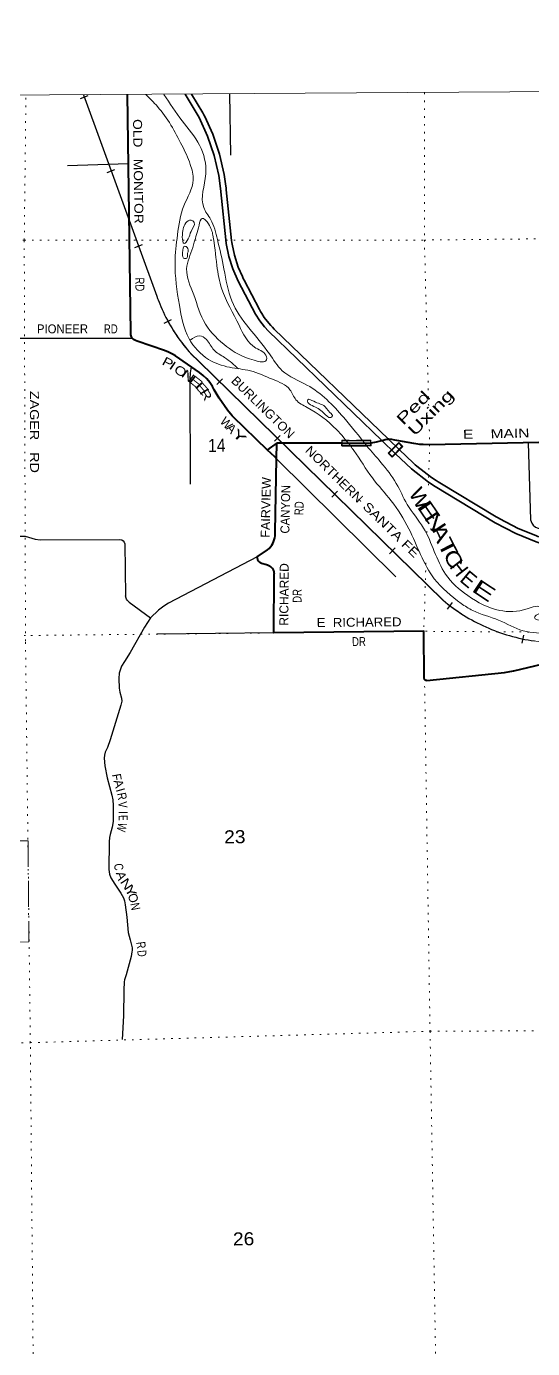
# Model space of a CAD drawing. Header units: feet. Extents: x -8 to 250644, y -192250 to 1368.
# Drawn here: x 141658 to 148448, y -16381 to 1368 of the extents above; entities that cross this region are included whole.
import ezdxf
from ezdxf.enums import TextEntityAlignment as Align

# ---------------------------------------------------------------- set-up
doc = ezdxf.new("R2010")
doc.units = ezdxf.units.FT
doc.header["$LTSCALE"] = 70
doc.linetypes.add('DOT_DASHED', pattern=[7.7, 5, -1.2, 0.3, -1.2])
doc.linetypes.add('DOTTED', pattern=[1.5, 0.3, -1.2])
for name, color, linetype, lineweight in [('20', 7, 'Continuous', 70), ('26', 7, 'Continuous', 40), ('29', 7, 'Continuous', 25), ('34', 7, 'Continuous', 25), ('39', 7, 'Continuous', 13), ('4', 7, 'Continuous', 13), ('44', 7, 'DOT_DASHED', 13), ('57', 7, 'Continuous', 13), ('61', 7, 'Continuous', 13), ('7', 7, 'DOTTED', 13)]:
    doc.layers.add(name, color=color, linetype=linetype, lineweight=lineweight)
for name, color, linetype in [('27', 7, 'Continuous'), ('30', 7, 'Continuous'), ('41', 7, 'Continuous'), ('45', 7, 'Continuous')]:
    doc.layers.add(name, color=color, linetype=linetype)

msp = doc.modelspace()

# ---------------------------------------------------------------- linework, layer by layer
at = {"layer": '20', "lineweight": 35}
for points in [[(146425.45, -4189.62), (144905.95, -2724.62), (144851.38, -2666.04), (144787.59, -2583.44), (144732.79, -2494.63), (144499.5, -2050.06), (144428.48, -1888.09), (144374.79, -1719.59), (144339, -1546.39), (144338.47, -1542.93), (144261.44, -807.9), (144237.63, -634.17), (144177, -365.41), (144088.6, -104.47), (143973.42, 145.8), (143787.14, 457.52)], [(146517.58, -4174.26), (144983.01, -2694.73), (144958.68, -2671.27), (144934.79, -2645.63), (144908.26, -2617.16), (144849.27, -2540.77), (144814.02, -2483.64), (144798.67, -2458.77), (144785.48, -2433.64), (144579.03, -2040.21), (144566.47, -2016.28), (144555.04, -1990.21), (144498.65, -1861.61), (144447.34, -1700.59), (144417.62, -1556.77), (144412.79, -1532.51), (144410.09, -1506.77), (144338.65, -825.08), (144336.05, -800.24), (144332.6, -775.08), (144311.55, -621.51), (144249.19, -345.1), (144158.28, -76.72), (144049.7, 159.21), (144039.4, 181.59), (144022.94, 209.21), (143873.01, 458.07)], [(155447.49, -7767.59), (148495.99, -5549.42), (148221.98, -5438.73), (147948.16, -5294.01), (147142.79, -4809.14), (147051.42, -4748.74), (146822.66, -4572.58), (146610.98, -4368.49), (146425.45, -4189.62)], [(155448.82, -7689.82), (148543.05, -5485.72), (148520.39, -5478.49), (148493.05, -5467.44), (148253.5, -5370.68), (148011.63, -5242.83), (147986.45, -5229.52), (147961.63, -5214.58), (147206.47, -4759.94), (147182.63, -4745.59), (147156.47, -4728.3), (147094.01, -4687.01), (146896.47, -4534.88), (146872.36, -4516.32), (146846.47, -4491.35), (146663.81, -4315.25), (146517.58, -4174.26)]]:
    msp.add_lwpolyline(points, dxfattribs=at)
at = {"layer": '26'}
msp.add_line((145014.89, -4435.43), (145019.22, -4224.79), dxfattribs=at)
for points in [[(144893.69, -4318.47), (144430.33, -3871.32), (144419.04, -3859.43), (144354.95, -3783.18), (144245.27, -3624.57), (144243.07, -3621.26), (144176.75, -3508.97), (144153.29, -3465.45), (144117.56, -3411.72), (144076.41, -3362.03), (144030.28, -3316.91), (143979.7, -3276.86), (143656.72, -3056.08), (143619.6, -3032.54), (143565.63, -3004.8), (143509.06, -2982.85), (143144.3, -2855.37), (143119.36, -2846.65), (143094.3, -2833.53), (143088.38, -2828.74), (143082.03, -2822.37), (143076.38, -2815.38), (143071.49, -2807.83), (143067.42, -2799.82), (143066.36, -2797.05), (143060.31, -2772.01), (143059.95, -2747.05), (143013.72, 452.63)], [(144893.69, -4318.47), (144919.14, -4299.47), (144994.22, -4243.45), (145019.22, -4224.79)], [(145884.58, -4227.59), (145859.58, -4227.51), (145019.22, -4224.79)], [(145884.58, -4227.59), (146263.65, -4224.62), (146304.91, -4218), (146304.97, -4217.98), (146330.26, -4212.72), (146354.97, -4206.72), (146425.45, -4189.62)], [(146425.45, -4189.62), (146444.95, -4184.89), (146472.11, -4178.48), (146499.78, -4174.95), (146517.58, -4174.26)], [(155428.96, -5037.28), (155247.45, -4751.49), (155222.7, -4705.09), (155177.34, -4635.14), (155124.91, -4570.32), (155066, -4511.34), (155001.24, -4458.84), (154992.12, -4451.62), (154905.81, -4391.15), (154813.66, -4340.04), (154716.67, -4298.85), (154615.91, -4268.01), (154512.47, -4247.88), (154407.5, -4238.67), (152307.51, -4136.14), (147066.4, -4247.69), (146981.65, -4245.47), (146934.32, -4243.08), (146855, -4232.4), (146625.34, -4190.66), (146602.23, -4184.57), (146560.76, -4177.2), (146518.75, -4174.22), (146517.58, -4174.26)], [(146996.29, -7384.16), (146989.27, -6751.97), (144979.38, -6770.82), (144983.82, -5985.51), (144984.1, -5980.17), (144983.84, -5969.54), (144982.46, -5959), (144979.99, -5948.66), (144976.45, -5938.64), (144971.88, -5929.05), (144967.05, -5921.59), (144957.49, -5909.18), (144946.68, -5897.84), (144934.74, -5887.69), (144921.81, -5878.84), (144908.02, -5871.39), (144893.53, -5865.42), (144878.5, -5861.01), (144812.3, -5839.96), (144804.86, -5837.26), (144797.74, -5833.8), (144791.01, -5829.62), (144784.77, -5824.76), (144779.06, -5819.27), (144773.96, -5813.21), (144769.53, -5806.65), (144765.8, -5799.67), (144762.82, -5792.34), (144761.38, -5787.72), (144755.55, -5751.81), (144892.19, -5657.1), (144913.05, -5639.16), (144931.93, -5619.14), (144948.6, -5597.25), (144962.9, -5573.74), (144974.66, -5548.87), (144983.76, -5522.9), (144990.1, -5496.13), (144993.6, -5468.83), (144993.67, -5465.89), (144994.15, -5440.89), (144994.71, -5415.89), (145014.89, -4435.43)], [(145014.89, -4435.43), (144990.09, -4411.49), (144893.69, -4318.47)], [(147029.4, -7412.51), (148071.67, -7305.33), (148194.31, -7284.46), (148199.2, -7283.36), (148968.73, -7099.8), (149186.19, -7048.27), (149211.7, -7042.23), (149236.19, -7036.91), (149246.58, -7034.66), (149282.57, -7030.72), (149284.48, -7030.62), (149323.76, -7027.55), (149415.44, -7015.76), (149904.49, -6920.95), (150014.67, -6906.56), (150125.74, -6903.77), (150236.5, -6912.6), (150345.73, -6932.96), (150451.47, -6964.36), (150832.87, -7105.2), (151268.25, -7292.87)], [(147029.4, -7412.5), (147026.41, -7412.8), (147023.4, -7412.79), (147020.41, -7412.47), (147017.47, -7411.84), (147014.61, -7410.9), (147011.87, -7409.66), (147009.27, -7408.15), (147006.84, -7406.37), (147004.61, -7404.35), (147002.6, -7402.11), (147000.84, -7399.67), (146999.35, -7397.06), (146998.13, -7394.31), (146997.21, -7391.45), (146996.6, -7388.5), (146996.29, -7385.51), (146996.26, -7384.16)]]:
    msp.add_lwpolyline(points, dxfattribs=at)
at = {"layer": '29'}
for p, q in [((144384.1, 461.34), (144397.5, -358.49)), ((143023.9, -476.59), (142210.74, -502.36)), ((143081.51, -2821.7), (140390.55, -2822.86)), ((143849.88, -3418.66), (143855.95, -4776.76)), ((148390.69, -4222.36), (148422.95, -5257.87)), ((145015.09, -4435.62), (146615.68, -6019.33)), ((141841.55, -5522.73), (142911.93, -5520.01)), ((142975.72, -5579.45), (142989.03, -6276.34)), ((144755.55, -5751.81), (143564.87, -6373.57)), ((143034.62, -6359), (143323.26, -6570.06)), ((144979.34, -6772.93), (143410.73, -6788.75))]:
    msp.add_line(p, q, dxfattribs=at)
for points in [[(148422.95, -5257.87), (148438.16, -5302.22), (148456.85, -5327.15), (148490.06, -5354.16), (148525.35, -5368.7), (148581.4, -5389.47), (148618.77, -5397.78), (148662.28, -5399.94)], [(139639.96, -5475.67), (141640.55, -5473.25), (141728.28, -5503.71)], [(141728.28, -5503.71), (141775.9, -5517.26), (141841.55, -5522.73)], [(142911.93, -5520.01), (142937.89, -5525.56), (142957.09, -5538.03), (142969.03, -5554.64), (142975.72, -5579.45)], [(143564.87, -6373.57), (143499.98, -6412.59), (143428.36, -6466.61), (143323.26, -6570.06), (143241.52, -6695.12), (143050.54, -7035.8), (142971.65, -7156.29), (142934.3, -7220.68), (142917.68, -7260.15), (142903.16, -7316.23), (142896.92, -7384.79), (142901.07, -7513.59), (142909.39, -7567.59), (142934.29, -7650.7), (142936.38, -7688.08), (142925.98, -7742.1), (142780.67, -8207.42), (142743.3, -8311.29), (142715.3, -8373.6), (142705.93, -8415.16), (142702.84, -8456.7), (142710.09, -8556.42), (142739.15, -8718.45), (142805.58, -8951.12), (142817.02, -9015.51), (142822.19, -9092.38), (142821.03, -9110.92)], [(143034.62, -6359), (143010.03, -6332.61), (143001.73, -6322.22), (142994.46, -6305.61), (142989.03, -6276.34)], [(142821.03, -9110.92), (142822.21, -9306.34), (142808.71, -9381.12), (142779.64, -9480.83), (142772.38, -9520.31), (142767.19, -9580.55), (142763.03, -9950.31), (142771.35, -10012.64), (142787.95, -10062.49), (142841.92, -10145.58), (142924.96, -10266.07), (142958.18, -10332.55), (142972.72, -10372.02), (142983.08, -10423.95), (143003.84, -10590.14), (143020.45, -10797.87), (143049.51, -10893.43), (143074.42, -11001.45), (143075.48, -11036.77), (143073.4, -11055.47), (143061.97, -11117.78), (142995.54, -11362.91), (142974.29, -11431.47), (142970.63, -11458.47), (142966.48, -11570.65), (142958.17, -11915.49), (142942.79, -12230.97)]]:
    msp.add_lwpolyline(points, dxfattribs=at)
msp.add_arc((145141.39, -3411.18), 1291.53, 170.63835, 180.33147, dxfattribs=at)
at = {"layer": '34'}
for p, q in [((142382.93, 401.14), (142486.84, 439.03)), ((142740.94, -592.3), (142844.85, -554.4)), ((143110.77, -1598.72), (143214.68, -1560.82)), ((143507.07, -2617.35), (143604.29, -2564.6)), ((144211.56, -3439.96), (144288.93, -3360.91)), ((144985.73, -4201.27), (145063.1, -4122.22)), ((145753.85, -4949.36), (145831.21, -4870.31)), ((146528.02, -5710.68), (146605.39, -5631.63)), ((147309.2, -6453.78), (147376.42, -6365.93)), ((148311.19, -6911.48), (148332.83, -6803))]:
    msp.add_line(p, q, dxfattribs=at)
at = {"layer": '34', "lineweight": 13}
msp.add_line((142421.24, 448.02), (143406.31, -2252.92), dxfattribs=at)
at = {"layer": '34'}
msp.add_lwpolyline([(142421.26, 448.88), (143407.34, -2252.55), (143418.09, -2282.62), (143432.07, -2319.87), (143446.86, -2357), (143462.15, -2393.68), (143478.09, -2430.38), (143494.72, -2466.47), (143511.98, -2502.58), (143529.92, -2538.1), (143548.35, -2573.47), (143567.29, -2608.39), (143587.05, -2643.18), (143607.48, -2677.36), (143628.25, -2711.24), (143649.84, -2744.98), (143671.79, -2778.1), (143694.39, -2810.94), (143717.83, -2843.33), (143741.45, -2875.25), (143765.72, -2906.87), (143790.84, -2938.05), (143816.14, -2968.75), (143841.95, -2999), (143868.56, -3028.78), (143969.25, -3126.41), (147247.37, -6334.64), (147280.1, -6361.84), (147313.3, -6388.16), (147346.97, -6413.92), (147381.14, -6439.47), (147415.75, -6464.11), (147450.65, -6488.04), (147486.04, -6511.75), (147521.87, -6534.56), (147557.99, -6556.66), (147594.76, -6578.35), (147631.64, -6599.17), (147668.82, -6619.61), (147706.62, -6639.31), (147744.53, -6658.14), (147782.91, -6676.41), (147821.41, -6694.16), (147860.54, -6711.16), (147899.61, -6727.46), (147939.31, -6743.03), (147978.95, -6757.91), (148019.06, -6772.23), (148059.26, -6785.67), (148099.75, -6798.41), (148140.36, -6810.61), (148181.43, -6821.92), (148222.61, -6832.69), (148263.89, -6842.59), (148305.29, -6851.96), (148346.95, -6860.27), (148388.74, -6868.06), (148430.47, -6875.15), (148472.48, -6881.54)], dxfattribs=at)
at = {"layer": '34', "lineweight": 13}
msp.add_lwpolyline([(143867.77, -3029.54), (143968.48, -3127.2), (147246.63, -6335.46)], dxfattribs=at)
for centre, radius, start, end in [((145562.81, -1496.95), 2285.17, 199.3182, 222.11853), ((148813.52, -4471.54), 2435.02, 229.94807, 277.26074)]:
    msp.add_arc(centre, radius, start, end, dxfattribs=at)
at = {"layer": '39'}
for points in [[(143258.98, 454.17), (143415.25, 293.32), (143743.5, -226.79), (143855.61, -484.75), (143894.71, -693.46), (143771.04, -1039.32), (143684.17, -1430.94), (143651.27, -1803.67), (143709.51, -2372.28), (143840.45, -2825.15), (144101.45, -3101.1), (144382.17, -3207.73), (144662.06, -3256.03), (144958.92, -3368.47), (145193.93, -3509.97), (145274.15, -3643.63), (145424.24, -3746.11), (145818.14, -4044.29), (146009.26, -4267.54)], [(143502.15, 455.71), (143748.94, 99.26), (143980.53, -227.41), (144064.31, -612.55), (144036.53, -1063.68), (144128.62, -1221.43), (144220.59, -1492.97), (144308.19, -1887.16), (144413.79, -2317.89), (144916.98, -3025.91), (145089.88, -3253.9), (145422.02, -3446.32), (145914.27, -3881.93), (146226.03, -4265.59)], [(143761.36, -1349.34), (143794.39, -1270.39), (143866.15, -1231.13), (143906.77, -1262.74), (143866.3, -1384.05), (143829.56, -1485.19), (143772.17, -1546.38), (143748.86, -1460.19), (143761.36, -1349.34)], [(143908.51, -1528.32), (143973.58, -1300.01), (144014.48, -1208.87), (144101.91, -1284.08), (144160.27, -1434.16), (144212.2, -1839.87), (144278.95, -2156.84), (144510.81, -2644.48), (144734.05, -2949.14), (144878.32, -3065.78), (144878.89, -3106.02), (144712.28, -3114.45), (144344.08, -2928.58), (144058.6, -2626.83), (143902.41, -2234.69), (143807.1, -1885.94), (143889.42, -1599.02), (143908.51, -1528.32)], [(143751.81, -1669.42), (143784.73, -1582.42), (143800.88, -1588.22), (143827.82, -1646.19), (143818.37, -1688.58), (143809.13, -1745.06), (143766.89, -1741.64), (143752.35, -1707.64), (143751.81, -1669.42)], [(143854.79, -2845.07), (143980.49, -2784.91), (144071.57, -2833.9), (144174, -2975.3), (144316.03, -3075.88), (144505.28, -3229.57)], [(145646.82, -3718.76), (145487.2, -3652.64), (145432.84, -3643.36), (145429.08, -3661.53), (145492.21, -3723), (145644.2, -3817.4), (145743.51, -3880.36), (145761.42, -3868.03), (145730.53, -3814.15), (145646.82, -3718.76)], [(146009.26, -4267.54), (146051.09, -4324.66), (146299.35, -4693.35), (146552.78, -5001.59), (146789.07, -5376.49), (147129.95, -6045.68), (147490.95, -6377.78), (147645.27, -6473.32), (147993.52, -6602.72), (148320.93, -6744.9), (148693.04, -6779.8), (148972.1, -6769.75), (149193.83, -6682.05), (149315.54, -6623.96), (149446.27, -6493.3), (149695.38, -6495.76), (150246.93, -6578.38), (150367.91, -6610.85), (150314.31, -6655.88), (150068.74, -6640.35), (149579.48, -6680.53), (149451.48, -6720.6), (149749.02, -6716.99), (150011.8, -6701.66), (150284.89, -6706.61), (150598.02, -6690.04), (150911.39, -6691.57), (151233.04, -6851.95), (151453.45, -6955.43), (151838.74, -7188.36), (152073.06, -7269.39), (152343.64, -7264.58), (152630.04, -7346.99), (153051.95, -7392.03), (153643.48, -7563.83), (153805.5, -7658.09), (153827, -7615.52), (153899.21, -7608.45), (154077.47, -7714.54), (154577.11, -8103.76), (154700.39, -8299.19), (154766.33, -8416.96), (154968.36, -8641.43), (155047.8, -8861.63), (155189.09, -9052.77), (155310.14, -9232.13), (155458.89, -9247.05)], [(146226.03, -4265.59), (146412.9, -4484.46), (146619.77, -4767.22), (146766.37, -5048.83), (146985.77, -5365.62), (147281.76, -5985.14), (147579.09, -6272.64), (148007.74, -6471.72), (148375.03, -6450.34), (148575.83, -6445.44), (148596.48, -6485.39), (148512.67, -6524.83), (148475.11, -6567.62), (148598.18, -6606.1), (148909.18, -6581.51), (149106.75, -6490.13), (149307.97, -6372.54), (149704.84, -6312.51), (150113.24, -6356.95), (150550.28, -6439.2), (150898.51, -6490.54), (151563.4, -6633.91), (152350.63, -6872.46), (152891.54, -7038.89), (153101.77, -7119.92), (153105.68, -7175.16), (153227.6, -7274.01), (153361.29, -7355.34), (153559.59, -7313.51), (153518.96, -7296.21), (153418.22, -7283.07), (153239, -7227.57), (153220.24, -7179.55), (153319.68, -7188.9), (153420.41, -7221.75), (153497.06, -7234.89), (153682.38, -7331.87), (153941.46, -7471.01), (154240.5, -7595.49), (154512.65, -7806.89), (154838.92, -8152.32), (155191.76, -8672.43), (155330.69, -8980.31), (155412.61, -9091.82), (155461.53, -9041.94)]]:
    msp.add_spline(points, degree=3, dxfattribs=at)
at = {"layer": '4'}
msp.add_lwpolyline([(0, -0.01), (31078.95, 21.37), (62157.81, 85.49), (93236.57, 192.37), (124315.15, 341.99), (155393.5, 534.37), (186473.05, 772.71), (217549.25, 1047.36), (248626.55, 1367.98), (250643.68, -181929.51), (219314.24, -182252.73), (187984.4, -182532.85), (156654.22, -182769.89), (125323.73, -182963.82), (93993, -183114.66), (62662.1, -183222.4), (31331.08, -183287.03), (0, -183308.59)], close=True, dxfattribs=at)
msp.add_lwpolyline([(0, -0.01), (31078.95, 21.37), (62157.81, 85.49), (93236.57, 192.37), (124315.15, 341.99), (155393.5, 534.37), (186473.05, 772.71), (217549.25, 1047.36), (248626.55, 1367.98), (250643.68, -181929.51), (219314.24, -182252.73), (187984.4, -182532.85), (156654.22, -182769.89), (125323.73, -182963.82), (93993, -183114.66), (62662.1, -183222.4), (31331.08, -183287.03), (0, -183308.59)], close=True, dxfattribs=at)
at = {"layer": '44'}
msp.add_lwpolyline([(140387.7, -9576.01), (141679.49, -9563.54), (141690.3, -10922.16), (140401.77, -10944.65)], close=True, dxfattribs=at)
at = {"layer": '57'}
for p, q in [((146653.4, -4217.09), (146706.82, -4269.73)), ((146706.82, -4269.73), (146564.05, -4414.6))]:
    msp.add_line(p, q, dxfattribs=at)
msp.add_lwpolyline([(146564.05, -4414.6), (146510.63, -4361.95), (146653.4, -4217.09)], dxfattribs=at)
msp.add_lwpolyline([(146521.94, -4361.86), (146653.48, -4228.39), (146695.5, -4269.81), (146563.96, -4403.28)], close=True, dxfattribs=at)
at = {"layer": '61'}
for p, q in [((145887.21, -4262.3), (145888.35, -4187.3)), ((145895.28, -4257.07), (145896.23, -4194.93)), ((146271.97, -4193.43), (146273.34, -4255.57)), ((146279.82, -4186.52), (146281.47, -4261.5))]:
    msp.add_line(p, q, dxfattribs=at)
for centre, radius, start, end in [((146052.97, 3634.25), 7822.75, 268.8009, 271.66078), ((146052.97, 3631.1), 7889.75, 268.8548, 271.60054), ((146052.97, 3634.25), 7830.75, 268.85308, 271.60259), ((146052.97, 3631.1), 7897.75, 268.8009, 271.66078)]:
    msp.add_arc(centre, radius, start, end, dxfattribs=at)
at = {"layer": '7'}
for p, q in [((143753.05, -1500.45), (143823.13, -1500.44)), ((143915.1, -1500.43), (144164.75, -1500.4)), ((147031.76, -5405.75), (147030.67, -5440.33))]:
    msp.add_line(p, q, dxfattribs=at)
for points in [[(141846.91, -45407.3), (141805.24, -44764.36), (141682.3, -39329.18), (141595.62, -33901.53), (141494.82, -28470.05), (141827.34, -22998.15), (141758.71, -17711.09), (141710.08, -12274.85), (141645.24, -6882.95), (141628.25, -1500.73), (141651.38, 444.04)], [(147000.04, 478.21), (146997.47, -1500.02), (147054.79, -3719.3)], [(124323.25, -1464.34), (125540.68, -1502.55), (130912.08, -1513.89), (136255.67, -1547.76), (141628.25, -1500.73), (143669.83, -1500.46)], [(144228.26, -1500.39), (146997.47, -1500.02), (152223.28, -1443.03), (155410.97, -1472.01)], [(147063.2, -4044.93), (147068.38, -4245.65), (147049.41, -4846.55)], [(147018.29, -5832.56), (146989.27, -6751.97), (147073.12, -12121.3), (147165.14, -17500.58), (147226.84, -22866.22), (147069.33, -28355.73), (147134.12, -33797.78), (147209.12, -39251.76), (147276.08, -44705.85), (147274.39, -45372.64)], [(148399.49, -6762.21), (146989.27, -6751.97), (141646.96, -6808.62), (136285.64, -6942.02), (130924.53, -6948.64), (125577.41, -6949.03), (124354.18, -6870.84)], [(124382.73, -12304.69), (125632.18, -12393.24), (130999.19, -12378.48), (136343.92, -12349.96), (141710.08, -12274.85), (147073.12, -12121.3), (152552.51, -12099.67), (155480.97, -12071.56)]]:
    msp.add_lwpolyline(points, dxfattribs=at)

# ---------------------------------------------------------------- texts
at = {"layer": '27'}
for s, rotation, width, p in [('OLD   MONITOR', 270.828, 1.15, (143088.05, 123)), ('RD', 270.828, 0.8, (143118.4, -2002.91)), ('P', 331.583, 1.3, (143465.43, -3164.83)), ('I', 325.754, 1.45, (143559.39, -3217.82)), ('O', 325.73, 1.3, (143625.09, -3262.54)), ('N', 323.73, 1.4, (143725.28, -3325.3)), ('E', 321.438, 1.6, (143825.38, -3396.75)), ('E', 311.566, 1.7, (143908.49, -3464.87)), ('R', 301.816, 1.3, (143977.01, -3542.96)), ('Y', 316.245, 1.8, (144403.58, -4105.56)), ('E    MAIN    ST', 1.219, 1.3, (147515.63, -4168.11)), ('FAIRVIEW', 88.821, 1.05, (144920.99, -5497.4)), ('CANYON', 88.821, 0.95, (145185.08, -5441.35)), ('RD', 88.821, 0.8, (145373.79, -5194.22)), ('DR', 89.676, 0.8, (145348.7, -6370.49)), ('E  RICHARED', 0.537, 1.1, (145553.22, -6695.44)), ('DR', 0.537, 0.8, (146026.94, -6951))]:
    msp.add_text(s, height=120, rotation=rotation, dxfattribs=dict(at, width=width)).set_placement(p)
for s, rotation, p in [('W', 312.454, (144245.11, -3942.09)), ('A', 314.401, (144328.33, -4033.5)), ('RICHARED', 89.676, (145171.8, -6676.21))]:
    msp.add_text(s, height=120, rotation=rotation, dxfattribs=at).set_placement(p)
at = {"layer": '30'}
for s, rotation, width, p in [('PIONEER', 0.025, 0.95, (141798.41, -2752.25)), ('RD', 0.025, 0.8, (142696.71, -2751.87)), ('ZAGER   RD', 270.198, 1.2, (141703.8, -3523.9))]:
    msp.add_text(s, height=120, rotation=rotation, dxfattribs=dict(at, width=width)).set_placement(p)
for s, rotation, width, p in [('F', 280.168, 0.95, (142812.41, -8721.2)), ('A', 285.935, 1.05, (142839.27, -8814.14)), ('R', 280.074, 0.85, (142881.6, -8977.48)), ('V', 273.848, 0.8, (142891.71, -9082.91)), ('E', 270.346, 0.7, (142894.38, -9257.95)), ('W', 256.746, 0.75, (142880.12, -9370.5)), ('C', 277.355, 0.8, (142837.48, -9922.99)), ('A', 288.418, 1.1, (142874.34, -10051.86)), ('N', 303.005, 1.3, (142949.84, -10178.63)), ('Y', 299.574, 1.35, (143006.25, -10272.73)), ('N', 281.12, 0.85, (143060.26, -10458.04)), ('R', 277.986, 0.8, (143136.65, -10973.47)), ('D', 275.719, 0.75, (143148.42, -11082.59))]:
    msp.add_text(s, height=120, rotation=rotation, dxfattribs=dict(at, width=width)).set_placement(p, align=Align.CENTER)
for s, rotation, p in [('I', 285.935, (142862.31, -8899.23)), ('I', 270.346, (142896.24, -9184.53)), ('O', 290.223, (143034.62, -10353.61))]:
    msp.add_text(s, height=120, rotation=rotation, dxfattribs=at).set_placement(p, align=Align.CENTER)
at = {"layer": '34'}
for s, width, p in [('BURLINGTON', 1.05, (144395.85, -3399.68)), ('NORTHERN', 1.1, (145387.78, -4336.97)), ('- SANTA FE', 1.25, (146072.81, -5002.72))]:
    msp.add_text(s, height=120, rotation=315.617, dxfattribs=dict(at, width=width)).set_placement(p)
at = {"layer": '41'}
for s, rotation, width, p in [('W', 299.109, 1.1, (146780.79, -4894.95)), ('E', 304.505, 1.75, (146886.51, -5075.93)), ('N', 303.293, 1.45, (146984.4, -5226.57)), ('A', 295.944, 1.35, (147071.05, -5371.35)), ('T', 296.851, 1.6, (147161.55, -5556.54)), ('C', 297.871, 1.3, (147242.39, -5718.72)), ('E', 326.595, 1.7, (147615.85, -6204.61))]:
    msp.add_text(s, height=200, rotation=rotation, dxfattribs=dict(at, width=width)).set_placement(p)
for s, rotation, p in [('H', 307.543, (147325.9, -5886.17)), ('E', 320.276, (147458.65, -6072.79))]:
    msp.add_text(s, height=200, rotation=rotation, dxfattribs=at).set_placement(p)
at = {"layer": '45', "width": 1.5}
for s, p in [('Ped', (146712.67, -3994.64)), ('Uxing', (146866.42, -4141.41))]:
    msp.add_text(s, height=150, rotation=45.417, dxfattribs=at).set_placement(p)
at = {"layer": '7'}
for s, width, p in [('14', 0.9, (144095.7, -4345.44)), ('23', 1.1, (144311.75, -9600.08)), ('26', 1.1, (144429.71, -14998.06))]:
    msp.add_text(s, height=175, rotation=0.823, dxfattribs=dict(at, width=width)).set_placement(p)

doc.saveas('drawing.dxf')
